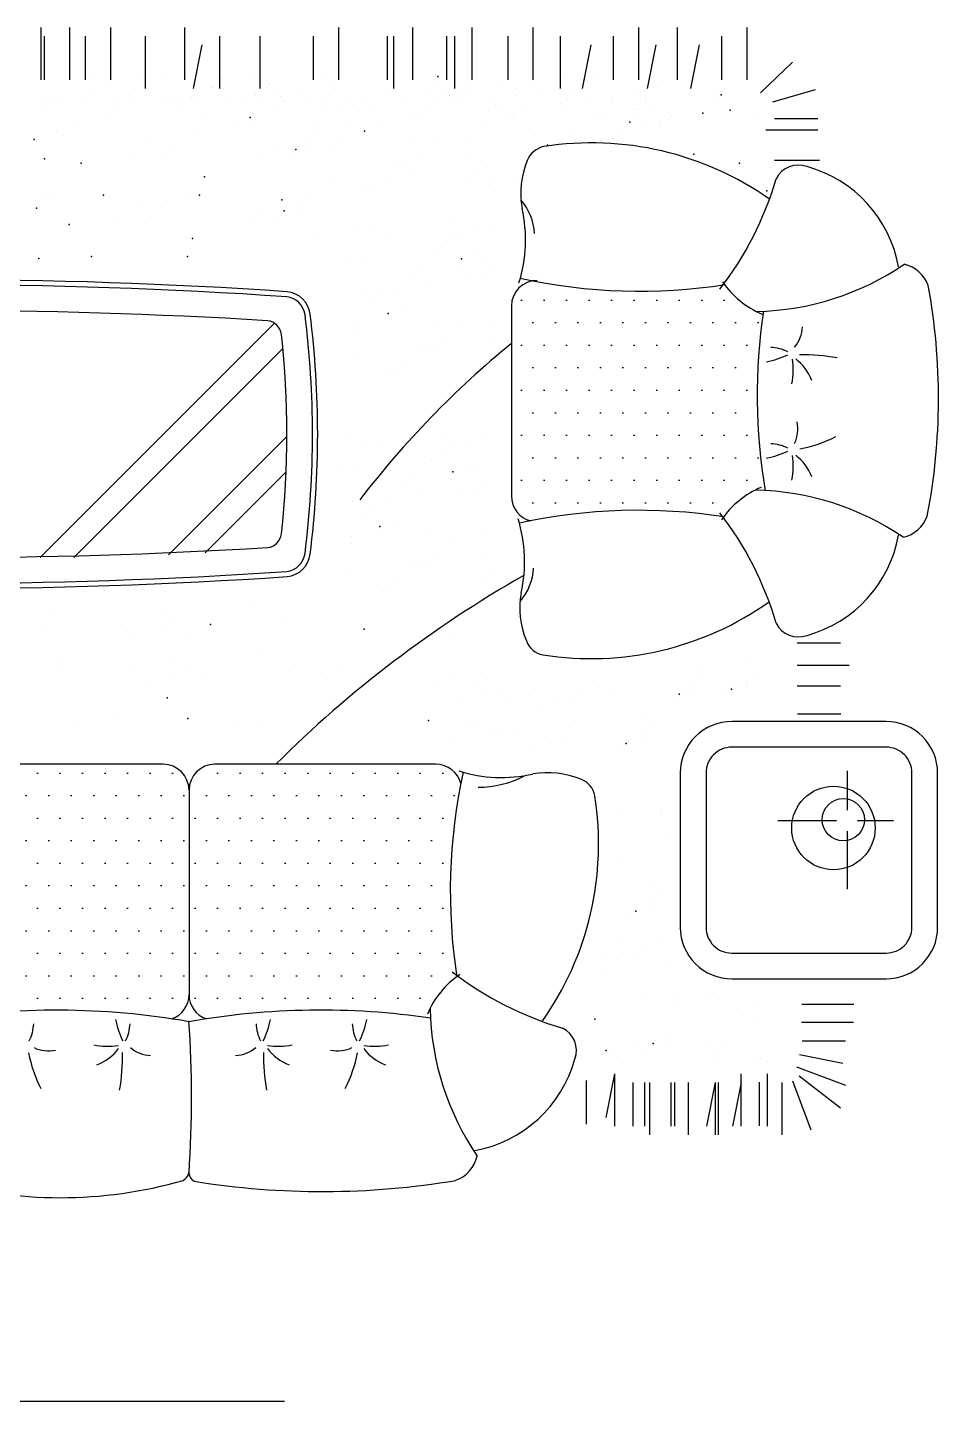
# Model space of a CAD drawing. Header units: inches. Extents: x -0.4 to 42.1, y 14 to 38.8.
# Drawn here: x 28.304 to 30.074, y 17.511 to 20.18 of the extents above; entities that cross this region are included whole.
import ezdxf

# ---------------------------------------------------------------- set-up
doc = ezdxf.new("R2010")
doc.units = ezdxf.units.IN
doc.header["$MEASUREMENT"] = 0
doc.layers.add('02', color=2, linetype='Continuous')
doc.layers.add('4', color=4, linetype='Continuous')
pattern_1 = [(180, (-134.098953, -63.299704), (-0.021875, -0.04375), [0, -0.04375])]

msp = doc.modelspace()

# ---------------------------------------------------------------- hatches: boundary and pattern name
at = {"layer": '4'}
h = msp.add_hatch(dxfattribs=at)
h.set_pattern_fill('DOTS', color=256, scale=0.7, angle=180, style=0)
h.set_pattern_definition(pattern_1)
h.paths.add_polyline_path([(29.2438, 19.2699, 0.342623), (29.2814, 19.2214, -0.08168), (29.6324, 19.2326, 0.09991), (29.7328, 19.3063, -0.066281), (29.73, 19.604, 0.094781), (29.6304, 19.6765, -0.080442), (29.2847, 19.6879, 0.361551), (29.2438, 19.6387)])
h = msp.add_hatch(dxfattribs=at)
h.set_pattern_fill('DOTS', color=256, scale=0.7, angle=180, style=0)
h.set_pattern_definition(pattern_1)
h.paths.add_polyline_path([(28.5858, 18.2546, 0.307499), (28.6174, 18.3011), (28.6174, 18.6986, 0.414214), (28.5674, 18.7486), (28.1674, 18.7486, 0.414214), (28.1174, 18.6986), (28.1174, 18.3011, 0.286991), (28.1455, 18.2561, -0.086069)])
h = msp.add_hatch(dxfattribs=at)
h.set_pattern_fill('DOTS', color=256, scale=0.7, angle=180, style=0)
h.set_pattern_definition(pattern_1)
h.paths.add_polyline_path([(28.6174, 18.3011, 0.316999), (28.6505, 18.254, -0.068008), (29.053, 18.2601, 0.027131), (29.1329, 18.3718, -0.078924), (29.1456, 18.711, 0.342623), (29.0972, 18.7486), (28.6674, 18.7486, 0.414214), (28.6174, 18.6986)])

# ---------------------------------------------------------------- linework, layer by layer
at = {"layer": '02'}
for p, q in [((28.3295, 20.1799), (28.3295, 20.0785)), ((28.3852, 20.1799), (28.3852, 20.0785)), ((28.4647, 20.1799), (28.4647, 20.0785)), ((28.6088, 20.1799), (28.6088, 20.0785)), ((28.9076, 20.1799), (28.9076, 20.0785)), ((29.0516, 20.1799), (29.0516, 20.0785)), ((29.167, 20.1799), (29.167, 20.0785)), ((29.2856, 20.1799), (29.2856, 20.0785)), ((29.4906, 20.1799), (29.4906, 20.0785)), ((29.5658, 20.1799), (29.5658, 20.0785)), ((29.701, 20.1799), (29.701, 20.0785)), ((28.3362, 20.163), (28.3362, 20.0785)), ((28.4157, 20.163), (28.4157, 20.0785)), ((28.5323, 20.163), (28.5323, 20.0616)), ((28.6764, 20.163), (28.6764, 20.0616)), ((28.755, 20.163), (28.755, 20.0616)), ((28.8586, 20.163), (28.8586, 20.0785)), ((29.0026, 20.163), (29.0026, 20.0785)), ((29.0145, 20.163), (29.0145, 20.0616)), ((29.118, 20.163), (29.118, 20.0785)), ((29.1331, 20.163), (29.1331, 20.0616)), ((29.2366, 20.163), (29.2366, 20.0785)), ((29.3384, 20.163), (29.3384, 20.0616)), ((29.4416, 20.163), (29.4416, 20.0785)), ((29.652, 20.163), (29.652, 20.0785)), ((28.6426, 20.1461), (28.6257, 20.0616)), ((29.3983, 20.1461), (29.3814, 20.0616)), ((29.5244, 20.1461), (29.5075, 20.0616)), ((29.6087, 20.1461), (29.5918, 20.0616)), ((29.7902, 20.1125), (29.7276, 20.0532)), ((29.2258, 20.0752), (29.2258, 20.0752)), ((29.2353, 20.0797), (29.2353, 20.0797)), ((29.2779, 20.0904), (29.2779, 20.0904)), ((29.2833, 20.0756), (29.2833, 20.0756)), ((29.3446, 20.0906), (29.3446, 20.0906)), ((29.4038, 20.084), (29.4038, 20.084)), ((29.5142, 20.0785), (29.5142, 20.0785)), ((29.5391, 20.0768), (29.5391, 20.0768)), ((29.2526, 20.062), (29.2526, 20.062)), ((29.2576, 20.0584), (29.2576, 20.0584)), ((29.3616, 20.0573), (29.3616, 20.0573)), ((29.4876, 20.054), (29.4876, 20.054)), ((29.8339, 20.0586), (29.751, 20.0349)), ((29.7225, 20.0027), (29.7225, 20.0027)), ((29.8394, 20.0025), (29.7549, 20.0025)), ((29.8394, 19.9807), (29.738, 19.9807)), ((28.543, 19.9584), (28.543, 19.9584)), ((28.8544, 19.9578), (28.8544, 19.9578)), ((28.9032, 19.9596), (28.9032, 19.9596)), ((29.0563, 19.963), (29.0563, 19.963)), ((29.0931, 19.9541), (29.0931, 19.9541)), ((29.1547, 19.9628), (29.1547, 19.9628)), ((29.8426, 19.9214), (29.7549, 19.9214)), ((29.2137, 19.8616), (29.2137, 19.8616)), ((29.2516, 19.8848), (29.2516, 19.8848)), ((29.2438, 19.6387), (29.2438, 19.2699)), ((28.7834, 19.6055), (28.328, 19.1501)), ((28.7997, 19.5561), (28.3937, 19.15)), ((28.8073, 19.3853), (28.5774, 19.1553)), ((28.8059, 19.3165), (28.6489, 19.1596)), ((29.2666, 19.0139), (29.2666, 19.0139)), ((29.7988, 18.9847), (29.8833, 18.9847)), ((29.2857, 18.9622), (29.2857, 18.9622)), ((29.7097, 18.9512), (29.7097, 18.9512)), ((29.718, 18.9274), (29.718, 18.9274)), ((29.7988, 18.9409), (29.9002, 18.9409)), ((29.7008, 18.9094), (29.7008, 18.9094)), ((29.7988, 18.9007), (29.8833, 18.9007)), ((29.7, 18.8977), (29.7, 18.8977)), ((29.7996, 18.8464), (29.8841, 18.8464)), ((28.5674, 18.7486), (28.1674, 18.7486)), ((29.0972, 18.7486), (28.6674, 18.7486)), ((29.896, 18.7357), (29.896, 18.6594)), ((28.6174, 18.6986), (28.6174, 18.3011)), ((29.8756, 18.639), (29.7618, 18.639)), ((29.9864, 18.639), (29.9165, 18.639)), ((29.896, 18.6185), (29.896, 18.5062)), ((29.4161, 18.3744), (29.4161, 18.3744)), ((29.4244, 18.3505), (29.4244, 18.3505)), ((29.808, 18.2829), (29.9094, 18.2829)), ((29.8073, 18.2476), (29.9087, 18.2476)), ((29.8086, 18.2113), (29.8931, 18.2113)), ((29.8036, 18.1847), (29.8881, 18.1678)), ((29.798, 18.1611), (29.893, 18.1255)), ((29.3898, 18.0496), (29.3898, 18.1341)), ((29.428, 18.0626), (29.4449, 18.1471)), ((29.445, 18.0457), (29.445, 18.1471)), ((29.4801, 18.0457), (29.4801, 18.1302)), ((29.5034, 18.0457), (29.5034, 18.1302)), ((29.5126, 18.0288), (29.5126, 18.1302)), ((29.5543, 18.0457), (29.5543, 18.1302)), ((29.5616, 18.0457), (29.5616, 18.1302)), ((29.5879, 18.0288), (29.5879, 18.1302)), ((29.6234, 18.0457), (29.6403, 18.1302)), ((29.6405, 18.0288), (29.6405, 18.1302)), ((29.6461, 18.0288), (29.6461, 18.1302)), ((29.6743, 18.0457), (29.6912, 18.1302)), ((29.6905, 18.0457), (29.6905, 18.1471)), ((29.7262, 18.0463), (29.7262, 18.1308)), ((29.7414, 18.0457), (29.7414, 18.1471)), ((29.7701, 18.0288), (29.7701, 18.1302)), ((29.8265, 18.038), (29.7907, 18.1329)), ((29.8831, 18.0804), (29.803, 18.1426)), ((28.8031, 17.5107), (28.0549, 17.5107))]:
    msp.add_line(p, q, dxfattribs=at)
for points in [[(29.572, 18.7318), (29.572, 18.4318, 0.414214), (29.672, 18.3318), (29.972, 18.3318, 0.414214), (30.072, 18.4318), (30.072, 18.7318, 0.414214), (29.972, 18.8318), (29.672, 18.8318, 0.414214)], [(29.622, 18.7318), (29.622, 18.4318, 0.414214), (29.672, 18.3818), (29.972, 18.3818, 0.414214), (30.022, 18.4318), (30.022, 18.7318, 0.414214), (29.972, 18.7818), (29.672, 18.7818, 0.414214)]]:
    msp.add_lwpolyline(points, format="xyb", close=True, dxfattribs=at)
for centre, radius in [((29.8696, 18.6249), 0.0811), ((29.8888, 18.6409), 0.0411)]:
    msp.add_circle(centre, radius, dxfattribs=at)
for centre, radius, start, end in [((29.3145, 19.9067), 0.0424, 100.0491, 159.5904), ((29.4, 19.3565), 0.5992, 54.8173, 98.9188), ((29.4297, 19.8572), 0.1678, 157.4883, 190.0349), ((29.8013, 19.8649), 0.0478, 69.3375, 154.3367), ((29.1276, 20.0724), 0.6577, 322.4405, 343.4986), ((29.7521, 19.6704), 0.2482, 10.4085, 74.5529), ((29.1786, 19.7727), 0.1106, 3.6364, 40.6797), ((28.9985, 19.7669), 0.2729, 342.3507, 12.9319), ((29.7104, 20.1538), 0.5255, 271.0941, 304.3501), ((29.992, 19.6557), 0.066, 20.423, 76.9234), ((28.1174, 9.4407), 10.2493, 86.13409, 93.86591), ((28.1174, 9.4375), 10.2425, 86.13744, 93.86256), ((29.2938, 19.6387), 0.05, 90, 180), ((29.4928, 20.7495), 1.0819, 257.6373, 278.854), ((29.801, 19.7877), 0.1789, 214.6698, 247.0139), ((28.8597, 19.4597), 1.214, 349.1343, 10.3908), ((28.8031, 19.6169), 0.04, 7.1854, 83.946), ((28.8031, 19.6169), 0.05, 7.1854, 83.946), ((28.1174, 8.818), 10.812, 86.53915, 93.46085), ((27.0029, 19.39), 1.8545, 352.8146, 7.1854), ((27.0029, 19.39), 1.8645, 352.8146, 7.1854), ((30.8494, 19.4654), 1.1279, 171.6701, 189.4657), ((28.7671, 19.5804), 0.03, 6.1604, 84.3933), ((29.7443, 19.6011), 0.0652, 319.9076, 357.522), ((27.0029, 19.39), 1.8045, 353.8396, 6.1604), ((30.4246, 18.1255), 1.8628, 129.336, 142.3831), ((29.6949, 19.7305), 0.2053, 282.5605, 294.8622), ((29.7437, 19.4742), 0.0844, 63.6859, 87.1691), ((29.8113, 19.1722), 0.3717, 79.8834, 91.1513), ((29.6401, 19.5164), 0.1514, 349.1269, 7.3651), ((29.7354, 19.4584), 0.0987, 21.2175, 51.9755), ((29.7352, 19.3998), 0.0652, 334.7175, 12.3318), ((29.7537, 19.6206), 0.2644, 281.0442, 297.0375), ((29.6949, 19.5434), 0.2053, 282.5605, 294.8622), ((29.7437, 19.2871), 0.0844, 63.6859, 87.1691), ((29.6401, 19.3293), 0.1514, 349.1269, 7.3651), ((29.7354, 19.2713), 0.0987, 21.2175, 51.9755), ((29.7992, 19.1219), 0.1789, 112.9861, 145.3302), ((29.7085, 18.7557), 0.5255, 55.6499, 88.9059), ((29.2938, 19.2699), 0.05, 180, 255.6505), ((28.9966, 19.1427), 0.2729, 347.0681, 17.6493), ((29.4909, 18.1601), 1.0819, 81.146, 102.3627), ((29.1276, 18.8362), 0.6577, 16.5014, 37.5595), ((29.9901, 19.2539), 0.066, 283.0766, 339.577), ((28.7671, 19.1995), 0.03, 275.6067, 353.8396), ((29.7521, 19.2382), 0.2482, 285.4471, 349.5915), ((28.1174, 29.962), 10.812, 266.53915, 273.46085), ((28.8031, 19.163), 0.04, 276.054, 352.8146), ((28.8031, 19.163), 0.05, 276.054, 352.8146), ((28.1174, 29.3392), 10.2493, 266.13409, 273.86591), ((28.1174, 29.3424), 10.2425, 266.13744, 273.86256), ((30.3937, 17.1359), 2.2772, 119.6191, 134.9132), ((29.1767, 19.1369), 0.1106, 319.3203, 356.3636), ((29.4279, 19.0524), 0.1678, 169.9651, 202.5117), ((29.3981, 19.5531), 0.5992, 261.0812, 305.3207), ((29.8013, 19.0437), 0.0478, 205.6633, 290.6625), ((29.3126, 19.0029), 0.0424, 200.4096, 259.9509), ((28.5674, 18.6986), 0.05, 0, 90), ((28.6674, 18.6986), 0.05, 90, 180), ((29.0972, 18.6986), 0.05, 14.3495, 90), ((30.207, 18.5015), 1.0819, 167.6373, 188.854), ((29.2244, 18.9957), 0.2729, 252.3507, 282.9319), ((29.18, 18.8928), 0.1887, 269.8396, 298.1755), ((29.3147, 18.5645), 0.1678, 67.4883, 100.0349), ((29.3642, 18.6798), 0.0424, 10.0491, 69.5904), ((28.814, 18.5943), 0.5992, 324.8173, 8.9188), ((29.2452, 18.1932), 0.1789, 124.6698, 157.0139), ((29.5299, 18.8666), 0.6577, 232.4405, 253.4986), ((28.5674, 18.3011), 0.05, 289.6458, 0), ((28.6674, 18.3011), 0.05, 180, 250.3542), ((28.3602, 16.7844), 1.4865, 80.0588, 99.4018), ((28.874, 16.7844), 1.4865, 81.7571, 99.9412), ((29.6113, 18.2839), 0.5255, 181.0941, 214.3501), ((28.2315, 18.2487), 0.0844, 333.6859, 357.1691), ((28.6749, 18.2975), 0.2053, 192.5605, 204.8622), ((28.4186, 18.2487), 0.0844, 333.6859, 357.1691), ((26.5308, 18.1005), 2.0917, 355.9994, 4.1058), ((28.8319, 18.2487), 0.0844, 182.8309, 206.3141), ((28.5755, 18.2975), 0.2053, 335.1378, 347.4395), ((29.019, 18.2487), 0.0844, 182.8309, 206.3141), ((28.7626, 18.2975), 0.2053, 335.1378, 347.4395), ((29.3224, 18.1929), 0.0478, 339.3375, 64.3367), ((28.5651, 18.2387), 0.2644, 191.0442, 207.0375), ((28.3442, 18.2572), 0.0652, 244.7175, 282.3318), ((28.4608, 18.3523), 0.1514, 259.1269, 277.3651), ((28.4028, 18.257), 0.0987, 291.2175, 321.9755), ((28.1166, 18.1811), 0.3717, 349.8834, 1.1513), ((28.5455, 18.2481), 0.0652, 229.9076, 267.522), ((28.705, 18.2481), 0.0652, 272.478, 310.0924), ((29.1339, 18.1811), 0.3717, 178.8487, 190.1166), ((28.8476, 18.257), 0.0987, 218.0245, 248.7825), ((28.7896, 18.3523), 0.1514, 262.6349, 280.8731), ((28.9062, 18.2572), 0.0652, 257.6682, 295.2825), ((28.6854, 18.2387), 0.2644, 332.9625, 348.9558), ((29.0347, 18.257), 0.0987, 218.0245, 248.7825), ((28.9767, 18.3523), 0.1514, 262.6349, 280.8731), ((29.1279, 18.2422), 0.2482, 280.4085, 344.5529), ((29.1131, 18.0023), 0.066, 290.423, 346.9234), ((28.3673, 18.7718), 0.8652, 253.8929, 286.025), ((28.5952, 17.96), 0.0225, 298.886, 346.4885), ((28.6378, 17.9562), 0.0206, 184.7866, 239.3352), ((28.8761, 19.4829), 1.5643, 260.8489, 279.5691)]:
    msp.add_arc(centre, radius, start, end, dxfattribs=at)
for p in [(29.6691, 20.0192), (28.3168, 19.9625), (29.3138, 19.9516), (29.598, 19.9338), (29.6869, 19.9161), (29.7402, 19.8629)]:
    msp.add_point(p, dxfattribs=at)
at = {"layer": '4'}
for p, q in [((28.4298, 20.0852), (28.4298, 20.0852)), ((28.5265, 20.0805), (28.5265, 20.0805)), ((28.5738, 20.0852), (28.5738, 20.0852)), ((28.6199, 20.0832), (28.6199, 20.0832)), ((28.6706, 20.0805), (28.6706, 20.0805)), ((28.6816, 20.082), (28.6816, 20.082)), ((28.7412, 20.0846), (28.7412, 20.0846)), ((28.8853, 20.0846), (28.8853, 20.0846)), ((28.9165, 20.0845), (28.9165, 20.0845)), ((29.0132, 20.0853), (29.0132, 20.0853)), ((29.0183, 20.0734), (29.0183, 20.0734)), ((28.4248, 20.0511), (28.4248, 20.0511)), ((28.4623, 20.0694), (28.4623, 20.0694)), ((28.5125, 20.0619), (28.5125, 20.0619)), ((28.5797, 20.0462), (28.5797, 20.0462)), ((28.6205, 20.0464), (28.6205, 20.0464)), ((28.6624, 20.0627), (28.6624, 20.0627)), ((28.6632, 20.0651), (28.6632, 20.0651)), ((28.7437, 20.052), (28.7437, 20.052)), ((28.7474, 20.0473), (28.7474, 20.0473)), ((28.7557, 20.0653), (28.7557, 20.0653)), ((28.7683, 20.0631), (28.7683, 20.0631)), ((28.7737, 20.0688), (28.7737, 20.0688)), ((28.7923, 20.0524), (28.7923, 20.0524)), ((28.837, 20.0546), (28.837, 20.0546)), ((28.8891, 20.0477), (28.8891, 20.0477)), ((28.8934, 20.0704), (28.8934, 20.0704)), ((28.9999, 20.0565), (28.9999, 20.0565)), ((29.0781, 20.0577), (29.0781, 20.0577)), ((29.097, 20.0699), (29.097, 20.0699)), ((29.1139, 20.0515), (29.1139, 20.0515)), ((29.1236, 20.0469), (29.1236, 20.0469)), ((29.1396, 20.0512), (29.1396, 20.0512)), ((29.1581, 20.0681), (29.1581, 20.0681)), ((29.1594, 20.047), (29.1594, 20.047)), ((29.2537, 20.0491), (29.2537, 20.0491)), ((29.2959, 20.052), (29.2959, 20.052)), ((29.4429, 20.0466), (29.4429, 20.0466)), ((29.6364, 20.0475), (29.6364, 20.0475)), ((29.6433, 20.0461), (29.6433, 20.0461)), ((28.3394, 20.0367), (28.3394, 20.0367)), ((28.3474, 20.0402), (28.3474, 20.0402)), ((28.355, 20.0434), (28.355, 20.0434)), ((28.3666, 20.035), (28.3666, 20.035)), ((28.4201, 20.0425), (28.4201, 20.0425)), ((28.472, 20.0306), (28.472, 20.0306)), ((28.4745, 20.0399), (28.4745, 20.0399)), ((28.4999, 20.038), (28.4999, 20.038)), ((28.5762, 20.0388), (28.5762, 20.0388)), ((28.5941, 20.0271), (28.5941, 20.0271)), ((28.6049, 20.0388), (28.6049, 20.0388)), ((28.6185, 20.0399), (28.6185, 20.0399)), ((28.6294, 20.0401), (28.6294, 20.0401)), ((28.6855, 20.0398), (28.6855, 20.0398)), ((28.7315, 20.042), (28.7315, 20.042)), ((28.7557, 20.0392), (28.7557, 20.0392)), ((28.7829, 20.0192), (28.7829, 20.0192)), ((28.7957, 20.0451), (28.7957, 20.0451)), ((28.8014, 20.0361), (28.8014, 20.0361)), ((28.8513, 20.0435), (28.8513, 20.0435)), ((28.875, 20.0291), (28.875, 20.0291)), ((28.8755, 20.0408), (28.8755, 20.0408)), ((28.9055, 20.0265), (28.9055, 20.0265)), ((28.924, 20.0404), (28.924, 20.0404)), ((28.9533, 20.0322), (28.9533, 20.0322)), ((28.9725, 20.027), (28.9725, 20.027)), ((29.0307, 20.0432), (29.0307, 20.0432)), ((29.0779, 20.0227), (29.0779, 20.0227)), ((29.0967, 20.0357), (29.0967, 20.0357)), ((29.1261, 20.0411), (29.1261, 20.0411)), ((29.1421, 20.0398), (29.1421, 20.0398)), ((29.2, 20.0191), (29.2, 20.0191)), ((29.2108, 20.0308), (29.2108, 20.0308)), ((29.2114, 20.0401), (29.2114, 20.0401)), ((29.2271, 20.024), (29.2271, 20.024)), ((29.2674, 20.0216), (29.2674, 20.0216)), ((29.3397, 20.0328), (29.3397, 20.0328)), ((29.3472, 20.0222), (29.3472, 20.0222)), ((29.3533, 20.0393), (29.3533, 20.0393)), ((29.3982, 20.0444), (29.3982, 20.0444)), ((29.4375, 20.0406), (29.4375, 20.0406)), ((29.4809, 20.0211), (29.4809, 20.0211)), ((29.4874, 20.0197), (29.4874, 20.0197)), ((29.4949, 20.0398), (29.4949, 20.0398)), ((29.5045, 20.0356), (29.5045, 20.0356)), ((28.3346, 20.0167), (28.3346, 20.0167)), ((28.3932, 19.9972), (28.3932, 19.9972)), ((28.4536, 20.0137), (28.4536, 20.0137)), ((28.6479, 20.0036), (28.6479, 20.0036)), ((28.7097, 19.9948), (28.7097, 19.9948)), ((28.8634, 19.9996), (28.8634, 19.9996)), ((28.93, 19.9999), (28.93, 19.9999)), ((28.9485, 20.0167), (28.9485, 20.0167)), ((29.0468, 20.0028), (29.0468, 20.0028)), ((29.0595, 20.0058), (29.0595, 20.0058)), ((29.2393, 20.0152), (29.2393, 20.0152)), ((29.2458, 20.01), (29.2458, 20.01)), ((29.2489, 20.0047), (29.2489, 20.0047)), ((29.4009, 20.0062), (29.4009, 20.0062)), ((29.4285, 20.0115), (29.4285, 20.0115)), ((29.4806, 20.0047), (29.4806, 20.0047)), ((29.5114, 20.0185), (29.5114, 20.0185)), ((29.5507, 20.0147), (29.5507, 20.0147)), ((29.5544, 20.0088), (29.5544, 20.0088)), ((29.6178, 20.0081), (29.6178, 20.0081)), ((28.3591, 19.9781), (28.3591, 19.9781)), ((28.3713, 19.9727), (28.3713, 19.9727)), ((28.6331, 19.9694), (28.6331, 19.9694)), ((28.7339, 19.992), (28.7339, 19.992)), ((28.8717, 19.9758), (28.8717, 19.9758)), ((28.965, 19.9701), (28.965, 19.9701)), ((28.9914, 19.9906), (28.9914, 19.9906)), ((29.1972, 19.9884), (29.1972, 19.9884)), ((29.277, 19.9838), (29.277, 19.9838)), ((29.3587, 19.9793), (29.3587, 19.9793)), ((29.4587, 19.9803), (29.4587, 19.9803)), ((29.4693, 19.9917), (29.4693, 19.9917)), ((29.5086, 19.9878), (29.5086, 19.9878)), ((29.5328, 19.985), (29.5328, 19.985)), ((29.5359, 19.9919), (29.5359, 19.9919)), ((28.5859, 19.9486), (28.5859, 19.9486)), ((28.7796, 19.9414), (28.7796, 19.9414)), ((28.8295, 19.9489), (28.8295, 19.9489)), ((28.8537, 19.9461), (28.8537, 19.9461)), ((28.9022, 19.9458), (28.9022, 19.9458)), ((29.4164, 19.9595), (29.4164, 19.9595)), ((29.4402, 19.9634), (29.4402, 19.9634)), ((28.5008, 19.9315), (28.5008, 19.9315)), ((28.5675, 19.9317), (28.5675, 19.9317)), ((28.7612, 19.9245), (28.7612, 19.9245)), ((28.8123, 19.9309), (28.8123, 19.9309)), ((29.0344, 19.9134), (29.0344, 19.9134)), ((29.0647, 19.9238), (29.0647, 19.9238)), ((29.1619, 19.925), (29.1619, 19.925)), ((28.8948, 19.8889), (28.8948, 19.8889)), ((29.0251, 19.9082), (29.0251, 19.9082)), ((29.0462, 19.9069), (29.0462, 19.9069)), ((29.1703, 19.8955), (29.1703, 19.8955)), ((29.1981, 19.9083), (29.1981, 19.9083)), ((28.336, 19.8589), (28.336, 19.8589)), ((28.952, 19.8649), (28.952, 19.8649)), ((28.9782, 19.861), (28.9782, 19.861)), ((28.9966, 19.8778), (28.9966, 19.8778)), ((29.156, 19.8815), (29.156, 19.8815)), ((29.2069, 19.8826), (29.2069, 19.8826)), ((28.3481, 19.8535), (28.3481, 19.8535)), ((28.5199, 19.8392), (28.5199, 19.8392)), ((28.6099, 19.8502), (28.6099, 19.8502)), ((28.8313, 19.8386), (28.8313, 19.8386)), ((28.8485, 19.8566), (28.8485, 19.8566)), ((28.4777, 19.8123), (28.4777, 19.8123)), ((28.5444, 19.8126), (28.5444, 19.8126)), ((28.5628, 19.8295), (28.5628, 19.8295)), ((28.7564, 19.8222), (28.7564, 19.8222)), ((28.7891, 19.8118), (28.7891, 19.8118)), ((28.8063, 19.8297), (28.8063, 19.8297)), ((28.8305, 19.8269), (28.8305, 19.8269)), ((28.738, 19.8053), (28.738, 19.8053)), ((28.9354, 19.7944), (28.9354, 19.7944)), ((28.9703, 19.7871), (28.9703, 19.7871)), ((28.9996, 19.7789), (28.9996, 19.7789)), ((29.1244, 19.8044), (29.1244, 19.8044)), ((29.1431, 19.7824), (29.1431, 19.7824)), ((29.1724, 19.7879), (29.1724, 19.7879)), ((29.2057, 19.7937), (29.2057, 19.7937)), ((28.8716, 19.7697), (28.8716, 19.7697)), ((29.1058, 19.7525), (29.1058, 19.7525)), ((29.1242, 19.7694), (29.1242, 19.7694)), ((28.9316, 19.7304), (28.9316, 19.7304)), ((28.9628, 19.7303), (28.9628, 19.7303)), ((29.0931, 19.7496), (29.0931, 19.7496)), ((29.1699, 19.7402), (29.1699, 19.7402)), ((29.1884, 19.7331), (29.1884, 19.7331)), ((29.0462, 19.7023), (29.0462, 19.7023)), ((29.0647, 19.7192), (29.0647, 19.7192)), ((29.1433, 19.7157), (29.1433, 19.7157)), ((29.2044, 19.7139), (29.2044, 19.7139)), ((28.9519, 19.6723), (28.9519, 19.6723)), ((29.0188, 19.6728), (29.0188, 19.6728)), ((29.077, 19.689), (29.077, 19.689)), ((29.1602, 19.6973), (29.1602, 19.6973)), ((29.186, 19.697), (29.186, 19.697)), ((28.9764, 19.6456), (28.9764, 19.6456)), ((28.9948, 19.6625), (28.9948, 19.6625)), ((29.0377, 19.6364), (29.0377, 19.6364)), ((28.9495, 19.6054), (28.9495, 19.6054)), ((29.0113, 19.6159), (29.0113, 19.6159)), ((29.1026, 19.6088), (29.1026, 19.6088)), ((29.1395, 19.5999), (29.1395, 19.5999)), ((29.201, 19.6086), (29.201, 19.6086)), ((28.9485, 19.5915), (28.9485, 19.5915)), ((29.111, 19.5695), (29.111, 19.5695)), ((29.2083, 19.5708), (29.2083, 19.5708)), ((29.0714, 19.554), (29.0714, 19.554)), ((29.0808, 19.5592), (29.0808, 19.5592)), ((29.0926, 19.5527), (29.0926, 19.5527)), ((29.2166, 19.5413), (29.2166, 19.5413)), ((28.9411, 19.5347), (28.9411, 19.5347)), ((29.0429, 19.5236), (29.0429, 19.5236)), ((29.2023, 19.5272), (29.2023, 19.5272)), ((28.9983, 19.5107), (28.9983, 19.5107)), ((29.0245, 19.5067), (29.0245, 19.5067)), ((28.9188, 19.3806), (28.9188, 19.3806)), ((29.1078, 19.3906), (29.1078, 19.3906)), ((29.1891, 19.3799), (29.1891, 19.3799)), ((28.9538, 19.3733), (28.9538, 19.3733)), ((28.9831, 19.3651), (28.9831, 19.3651)), ((29.1077, 19.3556), (29.1077, 19.3556)), ((29.1265, 19.3686), (29.1265, 19.3686)), ((29.1559, 19.3741), (29.1559, 19.3741)), ((29.0766, 19.3358), (29.0766, 19.3358)), ((29.0892, 19.3387), (29.0892, 19.3387)), ((29.1534, 19.3264), (29.1534, 19.3264)), ((28.915, 19.3166), (28.915, 19.3166)), ((28.9463, 19.3164), (28.9463, 19.3164)), ((29.0481, 19.3054), (29.0481, 19.3054)), ((29.1268, 19.3019), (29.1268, 19.3019)), ((29.1719, 19.3193), (29.1719, 19.3193)), ((29.1878, 19.3001), (29.1878, 19.3001)), ((29.0297, 19.2885), (29.0297, 19.2885)), ((29.0604, 19.2751), (29.0604, 19.2751)), ((29.1437, 19.2835), (29.1437, 19.2835)), ((29.1694, 19.2832), (29.1694, 19.2832)), ((28.9353, 19.2585), (28.9353, 19.2585)), ((28.9783, 19.2487), (28.9783, 19.2487)), ((29.0022, 19.259), (29.0022, 19.259)), ((28.9598, 19.2318), (28.9598, 19.2318)), ((29.0212, 19.2226), (29.0212, 19.2226)), ((28.9329, 19.1916), (28.9329, 19.1916)), ((28.9948, 19.2021), (28.9948, 19.2021)), ((29.0861, 19.195), (29.0861, 19.195)), ((29.1845, 19.1948), (29.1845, 19.1948)), ((28.932, 19.1777), (28.932, 19.1777)), ((29.1229, 19.1861), (29.1229, 19.1861)), ((29.0548, 19.1402), (29.0548, 19.1402)), ((29.0642, 19.1454), (29.0642, 19.1454)), ((29.076, 19.1388), (29.076, 19.1388)), ((29.0944, 19.1557), (29.0944, 19.1557)), ((29.1917, 19.157), (29.1917, 19.157)), ((28.9245, 19.1209), (28.9245, 19.1209)), ((29.1858, 19.1134), (29.1858, 19.1134)), ((29.2, 19.1275), (29.2, 19.1275)), ((28.9818, 19.0969), (28.9818, 19.0969)), ((29.0079, 19.0929), (29.0079, 19.0929)), ((29.0264, 19.1098), (29.0264, 19.1098)), ((28.348, 19.039), (28.348, 19.039)), ((28.5627, 19.0431), (28.5627, 19.0431)), ((28.7333, 19.0568), (28.7333, 19.0568)), ((28.334, 19.0203), (28.334, 19.0203)), ((28.4838, 19.0211), (28.4838, 19.0211)), ((28.5651, 19.0104), (28.5651, 19.0104)), ((28.5898, 19.0215), (28.5898, 19.0215)), ((28.7982, 19.0292), (28.7982, 19.0292)), ((28.507, 18.9983), (28.507, 18.9983)), ((28.6172, 19.0035), (28.6172, 19.0035)), ((29.1269, 19.0001), (29.1269, 19.0001)), ((28.3745, 18.9529), (28.3745, 18.9529)), ((28.5892, 18.957), (28.5892, 18.957)), ((28.7598, 18.9707), (28.7598, 18.9707)), ((29.0299, 18.961), (29.0299, 18.961)), ((28.3604, 18.9342), (28.3604, 18.9342)), ((28.5103, 18.935), (28.5103, 18.935)), ((28.6163, 18.9355), (28.6163, 18.9355)), ((28.8247, 18.9431), (28.8247, 18.9431)), ((28.8727, 18.9266), (28.8727, 18.9266)), ((28.906, 18.9324), (28.906, 18.9324)), ((28.958, 18.9256), (28.958, 18.9256)), ((29.0042, 18.9438), (29.0042, 18.9438)), ((29.1841, 18.926), (29.1841, 18.926)), ((29.6077, 18.9417), (29.6077, 18.9417)), ((28.5334, 18.9122), (28.5334, 18.9122)), ((28.5916, 18.9243), (28.5916, 18.9243)), ((28.6437, 18.9174), (28.6437, 18.9174)), ((29.0938, 18.9077), (29.0938, 18.9077)), ((29.1314, 18.9201), (29.1314, 18.9201)), ((29.4015, 18.9104), (29.4015, 18.9104)), ((29.5988, 18.8999), (29.5988, 18.8999)), ((29.616, 18.9178), (29.616, 18.9178)), ((29.6759, 18.9005), (29.6759, 18.9005)), ((28.8887, 18.8718), (28.8887, 18.8718)), ((29.1751, 18.897), (29.1751, 18.897)), ((29.1963, 18.8925), (29.1963, 18.8925)), ((29.2272, 18.8901), (29.2272, 18.8901)), ((29.2444, 18.876), (29.2444, 18.876)), ((29.2776, 18.8818), (29.2776, 18.8818)), ((29.3297, 18.8749), (29.3297, 18.8749)), ((29.363, 18.8722), (29.363, 18.8722)), ((29.3758, 18.8932), (29.3758, 18.8932)), ((29.4374, 18.8912), (29.4374, 18.8912)), ((29.5566, 18.873), (29.5566, 18.873)), ((29.5739, 18.891), (29.5739, 18.891)), ((29.5981, 18.8882), (29.5981, 18.8882)), ((29.6586, 18.8825), (29.6586, 18.8825)), ((28.9047, 18.8526), (28.9047, 18.8526)), ((29.1505, 18.8685), (29.1505, 18.8685)), ((29.3048, 18.8561), (29.3048, 18.8561)), ((29.5051, 18.8458), (29.5051, 18.8458)), ((28.391, 18.8307), (28.391, 18.8307)), ((28.481, 18.8417), (28.481, 18.8417)), ((28.7024, 18.8302), (28.7024, 18.8302)), ((28.7511, 18.832), (28.7511, 18.832)), ((28.8862, 18.8357), (28.8862, 18.8357)), ((29.1533, 18.8246), (29.1533, 18.8246)), ((29.1744, 18.8201), (29.1744, 18.8201)), ((29.354, 18.8208), (29.354, 18.8208)), ((29.5134, 18.8219), (29.5134, 18.8219)), ((29.1286, 18.7961), (29.1286, 18.7961)), ((29.2053, 18.8178), (29.2053, 18.8178)), ((29.2225, 18.8036), (29.2225, 18.8036)), ((29.2557, 18.8094), (29.2557, 18.8094)), ((29.3078, 18.8025), (29.3078, 18.8025)), ((29.3411, 18.7999), (29.3411, 18.7999)), ((29.4712, 18.795), (29.4712, 18.795)), ((29.4954, 18.7923), (29.4954, 18.7923)), ((29.4962, 18.804), (29.4962, 18.804)), ((29.2829, 18.7837), (29.2829, 18.7837)), ((29.454, 18.7771), (29.454, 18.7771)), ((29.5358, 18.6622), (29.5358, 18.6622)), ((29.4617, 18.6575), (29.4617, 18.6575)), ((29.5354, 18.6505), (29.5354, 18.6505)), ((29.5456, 18.6051), (29.5456, 18.6051)), ((29.456, 18.5656), (29.456, 18.5656)), ((29.5237, 18.5201), (29.5237, 18.5201)), ((29.5148, 18.4783), (29.5148, 18.4783)), ((29.532, 18.4962), (29.532, 18.4962)), ((29.4726, 18.4514), (29.4726, 18.4514)), ((29.4898, 18.4694), (29.4898, 18.4694)), ((29.514, 18.4666), (29.514, 18.4666)), ((29.4583, 18.4013), (29.4583, 18.4013)), ((29.5012, 18.3915), (29.5012, 18.3915)), ((29.5252, 18.4018), (29.5252, 18.4018)), ((29.4475, 18.3699), (29.4475, 18.3699)), ((29.4827, 18.3746), (29.4827, 18.3746)), ((29.5441, 18.3654), (29.5441, 18.3654)), ((29.5493, 18.3588), (29.5493, 18.3588)), ((29.4958, 18.2946), (29.4958, 18.2946)), ((29.5695, 18.2876), (29.5695, 18.2876)), ((29.5699, 18.2993), (29.5699, 18.2993)), ((29.6184, 18.2989), (29.6184, 18.2989)), ((29.6478, 18.2907), (29.6478, 18.2907)), ((29.6944, 18.2613), (29.6944, 18.2613)), ((29.7128, 18.2782), (29.7128, 18.2782)), ((29.7251, 18.248), (29.7251, 18.248)), ((29.524, 18.2127), (29.524, 18.2127)), ((29.5481, 18.2099), (29.5481, 18.2099)), ((29.5489, 18.2216), (29.5489, 18.2216)), ((29.4217, 18.1854), (29.4217, 18.1854)), ((29.4348, 18.1844), (29.4348, 18.1844)), ((29.4479, 18.1814), (29.4479, 18.1814)), ((29.4901, 18.2027), (29.4901, 18.2027)), ((29.5067, 18.1947), (29.5067, 18.1947)), ((29.628, 18.2023), (29.628, 18.2023)), ((29.6459, 18.1835), (29.6459, 18.1835)), ((29.6593, 18.2022), (29.6593, 18.2022)), ((29.645, 18.1696), (29.645, 18.1696)), ((29.7195, 18.172), (29.7195, 18.172)), ((29.7289, 18.1772), (29.7289, 18.1772)), ((29.7407, 18.1706), (29.7407, 18.1706))]:
    msp.add_line(p, q, dxfattribs=at)
for p in [(29.1006, 20.0847), (29.6513, 20.0492), (28.7363, 20.0048), (29.4737, 19.9959), (29.6158, 20.0137), (28.9584, 19.9782), (28.8252, 19.9427), (28.3366, 19.925), (28.4077, 19.9161), (28.6475, 19.8895), (28.4513, 19.854), (28.6378, 19.854), (28.7977, 19.8451), (28.3212, 19.8291), (28.802, 19.8235), (28.3845, 19.7969), (28.6243, 19.7703), (28.3257, 19.7313), (28.4281, 19.7348), (28.6147, 19.7348), (29.1469, 19.7304), (29.0047, 19.624), (29.1303, 19.3166), (28.9882, 19.2102), (28.6594, 19.02), (28.9576, 19.0112), (28.5748, 18.8777), (29.5695, 18.8848), (29.6715, 18.8943), (28.6149, 18.8377), (29.0828, 18.8337), (29.4669, 18.7889), (29.4855, 18.4632), (29.4061, 18.2537), (29.5196, 18.2065), (29.4282, 18.1924)]:
    msp.add_point(p, dxfattribs=at)

doc.saveas('drawing.dxf')
